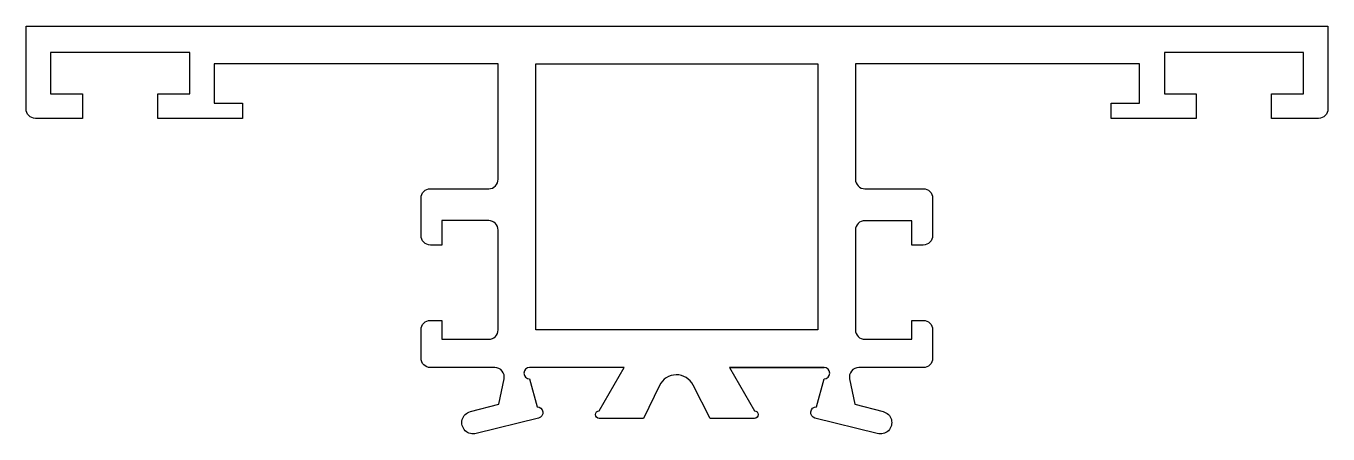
# Model space of a CAD drawing. Extents: x 121.3 to 190.5, y 213.2 to 234.9.
import ezdxf

# ---------------------------------------------------------------- set-up
doc = ezdxf.new("R2010")
doc.units = 0
doc.header["$LTSCALE"] = 15
doc.layers.add('ERCAN', color=220, linetype='CONTINUOUS')

msp = doc.modelspace()

# ---------------------------------------------------------------- linework, layer by layer
at = {"layer": 'ERCAN', "color": 0}
msp.add_lwpolyline([(145.861, 226.256, 0.414214), (146.361, 226.756), (146.361, 232.894), (131.259, 232.894), (131.259, 230.794), (132.759, 230.794), (132.759, 229.994), (128.259, 229.994), (128.259, 231.294), (129.959, 231.294), (129.959, 233.494), (122.559, 233.494), (122.559, 231.294), (124.259, 231.294), (124.259, 229.994), (121.759, 229.994, -0.414214), (121.259, 230.494), (121.259, 234.894), (190.481, 234.894), (190.481, 230.494, -0.414214), (189.981, 229.994), (187.481, 229.994), (187.481, 231.294), (189.181, 231.294), (189.181, 233.494), (181.781, 233.494), (181.781, 231.294), (183.481, 231.294), (183.481, 229.994), (178.961, 229.994), (178.961, 230.794), (180.461, 230.794), (180.461, 232.894), (165.359, 232.894), (165.359, 226.756, 0.414214), (165.859, 226.256), (168.959, 226.256, -0.414214), (169.459, 225.756), (169.459, 223.766, -0.414214), (168.959, 223.266), (168.359, 223.266), (168.359, 224.556), (165.859, 224.556, 0.414214), (165.359, 224.056), (165.359, 218.761, 0.414214), (165.859, 218.261), (168.359, 218.261), (168.359, 219.266), (168.959, 219.266, -0.414214), (169.459, 218.766), (169.459, 217.256, -0.414214), (168.959, 216.756), (165.534, 216.756, 0.475398), (165.044, 216.155), (165.322, 214.813), (166.833, 214.417, -1.019099), (166.52, 213.258), (163.206, 214.08, -0.888706), (163.281, 214.671), (163.687, 216.161, 1), (163.687, 216.761), (158.654, 216.761), (163.687, 216.761), (158.654, 216.761), (159.982, 214.461, -1), (159.982, 214.061), (157.626, 214.061), (156.729, 215.827, 0.620761), (154.937, 215.809), (154.094, 214.061), (151.738, 214.061, -1), (151.738, 214.461), (153.066, 216.761), (148.033, 216.761, 1), (148.033, 216.161), (148.438, 214.671, -0.888706), (148.514, 214.08), (145.199, 213.258, -1.019099), (144.887, 214.417), (146.398, 214.813), (146.677, 216.159, 0.475398), (146.187, 216.761), (142.761, 216.761, -0.414214), (142.261, 217.261), (142.261, 218.766, -0.414214), (142.761, 219.266), (143.361, 219.266), (143.361, 218.261), (145.861, 218.261, 0.414214), (146.361, 218.761), (146.361, 224.061, 0.414214), (145.861, 224.561), (143.361, 224.561), (143.361, 223.266), (142.761, 223.266, -0.414214), (142.261, 223.766), (142.261, 225.756, -0.414214), (142.761, 226.256)], format="xyb", close=True, dxfattribs=at)
msp.add_lwpolyline([(148.361, 232.894), (163.359, 232.894), (163.359, 218.761), (148.361, 218.761)], close=True, dxfattribs=at)

doc.saveas('drawing.dxf')
